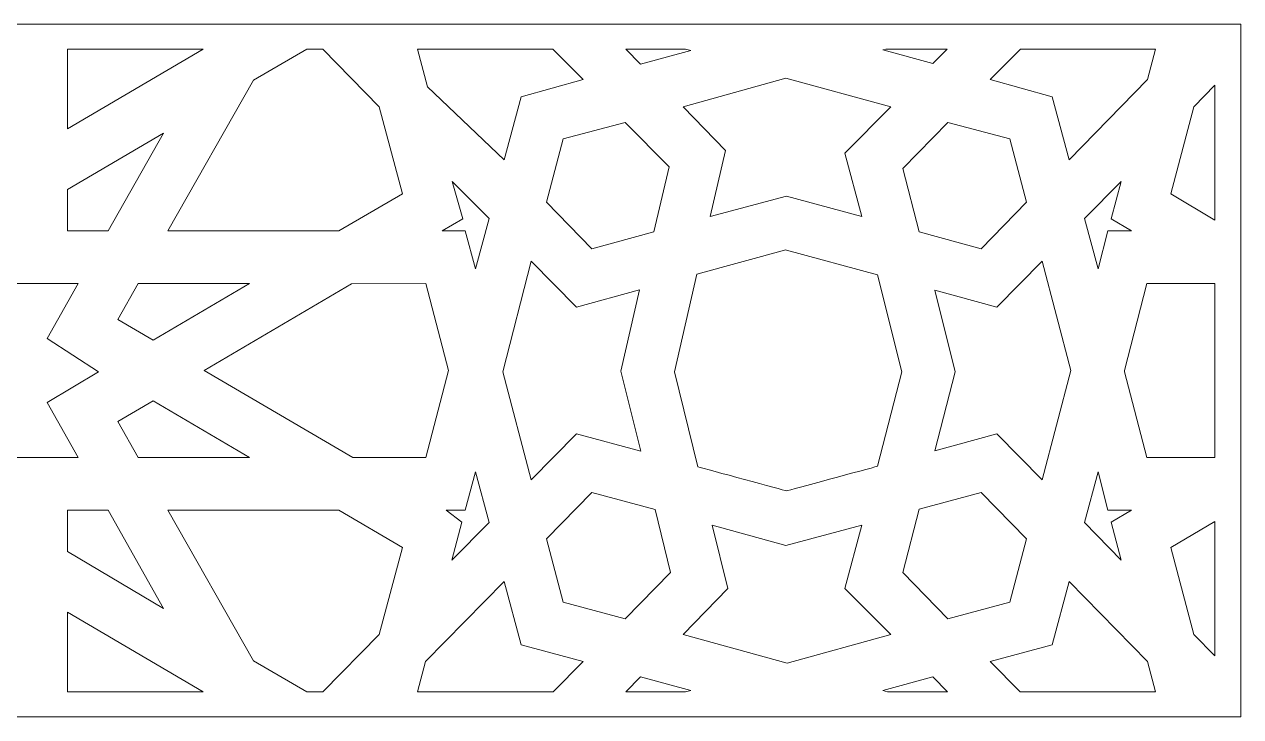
# Model space of a CAD drawing. Header units: millimetres. Extents: x -1689 to 1282, y -352 to 737.
# Drawn here: x 1084.4 to 1207.4, y -162.8 to -92.8 of the extents above; entities that cross this region are included whole.
import ezdxf

# ---------------------------------------------------------------- set-up
doc = ezdxf.new("R2010")
doc.units = ezdxf.units.MM
doc.header["$MEASUREMENT"] = 0
doc.layers.add('layer 1', color=7, linetype='Continuous')

msp = doc.modelspace()

# ---------------------------------------------------------------- linework, layer by layer
at = {"layer": 'layer 1', "color": 240, "lineweight": 18}
for points, knots in [([(1207.3958, -92.8069), (1207.3958, -92.8069), (942.3958, -92.8069), (942.3958, -92.8069), (942.3958, -92.8069), (942.3958, -92.8069), (942.3958, -162.8069), (942.3958, -162.8069), (942.3958, -162.8069), (942.3958, -162.8069), (1207.3958, -162.8069), (1207.3958, -162.8069), (1207.3958, -162.8069), (1207.3958, -162.8069), (1207.3958, -92.8069), (1207.3958, -92.8069)], [0, 0, 0, 0, 0.2, 0.2, 0.2, 0.2, 0.4, 0.4, 0.4, 0.4, 0.6, 0.6, 0.6, 0.6, 1, 1, 1, 1]), ([(1088.786, -95.3069), (1088.786, -95.3069), (1102.5058, -95.3069), (1102.5058, -95.3069), (1102.5058, -95.3069), (1102.5058, -95.3069), (1088.786, -103.3715), (1088.786, -103.3715), (1088.786, -103.3715), (1088.786, -103.3715), (1088.786, -95.3069), (1088.786, -95.3069)], [0, 0, 0, 0, 0.25, 0.25, 0.25, 0.25, 0.5, 0.5, 0.5, 0.5, 1, 1, 1, 1]), ([(1112.9782, -95.3069), (1112.9782, -95.3069), (1114.5888, -95.3069), (1114.5888, -95.3069), (1114.5888, -95.3069), (1114.5888, -95.3069), (1120.2862, -101.1485), (1120.2862, -101.1485), (1120.2862, -101.1485), (1120.2862, -101.1485), (1122.6538, -109.9523), (1122.6538, -109.9523), (1122.6538, -109.9523), (1122.6538, -109.9523), (1116.2282, -113.6927), (1116.2282, -113.6927), (1116.2282, -113.6927), (1116.2282, -113.6927), (1098.9318, -113.6927), (1098.9318, -113.6927), (1098.9318, -113.6927), (1098.9318, -113.6927), (1107.58, -98.4491), (1107.58, -98.4491), (1107.58, -98.4491), (1107.58, -98.4491), (1112.9782, -95.3069), (1112.9782, -95.3069)], [0, 0, 0, 0, 0.125, 0.125, 0.125, 0.125, 0.25, 0.25, 0.25, 0.25, 0.375, 0.375, 0.375, 0.375, 0.5, 0.5, 0.5, 0.5, 0.625, 0.625, 0.625, 0.625, 0.75, 0.75, 0.75, 0.75, 1, 1, 1, 1]), ([(1124.1626, -95.3069), (1124.1626, -95.3069), (1137.8617, -95.3069), (1137.8617, -95.3069), (1137.8617, -95.3069), (1137.8617, -95.3069), (1140.9162, -98.3963), (1140.9162, -98.3963), (1140.9162, -98.3963), (1140.9162, -98.3963), (1134.6354, -100.1253), (1134.6354, -100.1253), (1134.6354, -100.1253), (1134.6354, -100.1253), (1132.9446, -106.5119), (1132.9446, -106.5119), (1132.9446, -106.5119), (1132.9446, -106.5119), (1125.166, -99.1373), (1125.166, -99.1373), (1125.166, -99.1373), (1125.166, -99.1373), (1124.1626, -95.3069), (1124.1626, -95.3069)], [0, 0, 0, 0, 0.14285714, 0.14285714, 0.14285714, 0.14285714, 0.28571429, 0.28571429, 0.28571429, 0.28571429, 0.42857143, 0.42857143, 0.42857143, 0.42857143, 0.57142857, 0.57142857, 0.57142857, 0.57142857, 0.71428571, 0.71428571, 0.71428571, 0.71428571, 1, 1, 1, 1]), ([(1145.2365, -95.3069), (1145.2365, -95.3069), (1151.2533, -95.3069), (1151.2533, -95.3069), (1151.2533, -95.3069), (1151.2533, -95.3069), (1151.7867, -95.4499), (1151.7867, -95.4499), (1151.7867, -95.4499), (1151.7867, -95.4499), (1146.7141, -96.8261), (1146.7141, -96.8261), (1146.7141, -96.8261), (1146.7141, -96.8261), (1145.2365, -95.3069), (1145.2365, -95.3069)], [0, 0, 0, 0, 0.2, 0.2, 0.2, 0.2, 0.4, 0.4, 0.4, 0.4, 0.6, 0.6, 0.6, 0.6, 1, 1, 1, 1]), ([(1171.5336, -95.3069), (1171.5336, -95.3069), (1177.7212, -95.3069), (1177.7212, -95.3069), (1177.7212, -95.3069), (1177.7212, -95.3069), (1176.2749, -96.7731), (1176.2749, -96.7731), (1176.2749, -96.7731), (1176.2749, -96.7731), (1171.2021, -95.3969), (1171.2021, -95.3969), (1171.2021, -95.3969), (1171.2021, -95.3969), (1171.5336, -95.3069), (1171.5336, -95.3069)], [0, 0, 0, 0, 0.2, 0.2, 0.2, 0.2, 0.4, 0.4, 0.4, 0.4, 0.6, 0.6, 0.6, 0.6, 1, 1, 1, 1]), ([(1185.127, -95.3069), (1185.127, -95.3069), (1198.7775, -95.3069), (1198.7775, -95.3069), (1198.7775, -95.3069), (1198.7775, -95.3069), (1197.9679, -98.3963), (1197.9679, -98.3963), (1197.9679, -98.3963), (1197.9679, -98.3963), (1190.0443, -106.5119), (1190.0443, -106.5119), (1190.0443, -106.5119), (1190.0443, -106.5119), (1188.3533, -100.1253), (1188.3533, -100.1253), (1188.3533, -100.1253), (1188.3533, -100.1253), (1182.0725, -98.3963), (1182.0725, -98.3963), (1182.0725, -98.3963), (1182.0725, -98.3963), (1185.127, -95.3069), (1185.127, -95.3069)], [0, 0, 0, 0, 0.14285714, 0.14285714, 0.14285714, 0.14285714, 0.28571429, 0.28571429, 0.28571429, 0.28571429, 0.42857143, 0.42857143, 0.42857143, 0.42857143, 0.57142857, 0.57142857, 0.57142857, 0.57142857, 0.71428571, 0.71428571, 0.71428571, 0.71428571, 1, 1, 1, 1]), ([(1167.3855, -105.8239), (1167.3855, -105.8239), (1169.0763, -112.2283), (1169.0763, -112.2283), (1169.0763, -112.2283), (1169.0763, -112.2283), (1161.4703, -110.1817), (1161.4703, -110.1817), (1161.4703, -110.1817), (1161.4703, -110.1817), (1153.7675, -112.2283), (1153.7675, -112.2283), (1153.7675, -112.2283), (1153.7675, -112.2283), (1155.3137, -105.5769), (1155.3137, -105.5769), (1155.3137, -105.5769), (1155.3137, -105.5769), (1151.0137, -101.1485), (1151.0137, -101.1485), (1151.0137, -101.1485), (1151.0137, -101.1485), (1161.3945, -98.2551), (1161.3945, -98.2551), (1161.3945, -98.2551), (1161.3945, -98.2551), (1172.0237, -101.1485), (1172.0237, -101.1485), (1172.0237, -101.1485), (1172.0237, -101.1485), (1167.3855, -105.8239), (1167.3855, -105.8239)], [0, 0, 0, 0, 0.11111111, 0.11111111, 0.11111111, 0.11111111, 0.22222222, 0.22222222, 0.22222222, 0.22222222, 0.33333333, 0.33333333, 0.33333333, 0.33333333, 0.44444444, 0.44444444, 0.44444444, 0.44444444, 0.55555556, 0.55555556, 0.55555556, 0.55555556, 0.66666667, 0.66666667, 0.66666667, 0.66666667, 0.77777778, 0.77777778, 0.77777778, 0.77777778, 1, 1, 1, 1]), ([(1204.7957, -98.9697), (1204.7957, -98.9697), (1204.7957, -112.6087), (1204.7957, -112.6087), (1204.7957, -112.6087), (1204.7957, -112.6087), (1200.3353, -109.9523), (1200.3353, -109.9523), (1200.3353, -109.9523), (1200.3353, -109.9523), (1202.6543, -101.1485), (1202.6543, -101.1485), (1202.6543, -101.1485), (1202.6543, -101.1485), (1204.7957, -98.9697), (1204.7957, -98.9697)], [0, 0, 0, 0, 0.2, 0.2, 0.2, 0.2, 0.4, 0.4, 0.4, 0.4, 0.6, 0.6, 0.6, 0.6, 1, 1, 1, 1]), ([(1149.6127, -107.2001), (1149.6127, -107.2001), (1148.0667, -113.7985), (1148.0667, -113.7985), (1148.0667, -113.7985), (1148.0667, -113.7985), (1141.7858, -115.5099), (1141.7858, -115.5099), (1141.7858, -115.5099), (1141.7858, -115.5099), (1137.1962, -110.7991), (1137.1962, -110.7991), (1137.1962, -110.7991), (1137.1962, -110.7991), (1138.8868, -104.3949), (1138.8868, -104.3949), (1138.8868, -104.3949), (1138.8868, -104.3949), (1145.1675, -102.7365), (1145.1675, -102.7365), (1145.1675, -102.7365), (1145.1675, -102.7365), (1149.6127, -107.2001), (1149.6127, -107.2001)], [0, 0, 0, 0, 0.14285714, 0.14285714, 0.14285714, 0.14285714, 0.28571429, 0.28571429, 0.28571429, 0.28571429, 0.42857143, 0.42857143, 0.42857143, 0.42857143, 0.57142857, 0.57142857, 0.57142857, 0.57142857, 0.71428571, 0.71428571, 0.71428571, 0.71428571, 1, 1, 1, 1]), ([(1184.0537, -104.3949), (1184.0537, -104.3949), (1185.7447, -110.7991), (1185.7447, -110.7991), (1185.7447, -110.7991), (1185.7447, -110.7991), (1181.1547, -115.5099), (1181.1547, -115.5099), (1181.1547, -115.5099), (1181.1547, -115.5099), (1174.8739, -113.7985), (1174.8739, -113.7985), (1174.8739, -113.7985), (1174.8739, -113.7985), (1173.2313, -107.3941), (1173.2313, -107.3941), (1173.2313, -107.3941), (1173.2313, -107.3941), (1177.7727, -102.7365), (1177.7727, -102.7365), (1177.7727, -102.7365), (1177.7727, -102.7365), (1184.0537, -104.3949), (1184.0537, -104.3949)], [0, 0, 0, 0, 0.14285714, 0.14285714, 0.14285714, 0.14285714, 0.28571429, 0.28571429, 0.28571429, 0.28571429, 0.42857143, 0.42857143, 0.42857143, 0.42857143, 0.57142857, 0.57142857, 0.57142857, 0.57142857, 0.71428571, 0.71428571, 0.71428571, 0.71428571, 1, 1, 1, 1]), ([(1098.497, -103.8127), (1098.497, -103.8127), (1092.8924, -113.6927), (1092.8924, -113.6927), (1092.8924, -113.6927), (1092.8924, -113.6927), (1088.786, -113.6927), (1088.786, -113.6927), (1088.786, -113.6927), (1088.786, -113.6927), (1088.786, -109.5113), (1088.786, -109.5113), (1088.786, -109.5113), (1088.786, -109.5113), (1098.497, -103.8127), (1098.497, -103.8127)], [0, 0, 0, 0, 0.2, 0.2, 0.2, 0.2, 0.4, 0.4, 0.4, 0.4, 0.6, 0.6, 0.6, 0.6, 1, 1, 1, 1]), ([(1131.3984, -112.4223), (1131.3984, -112.4223), (1130.0458, -117.5387), (1130.0458, -117.5387), (1130.0458, -117.5387), (1130.0458, -117.5387), (1128.9828, -113.6927), (1128.9828, -113.6927), (1128.9828, -113.6927), (1128.9828, -113.6927), (1126.6636, -113.6927), (1126.6636, -113.6927), (1126.6636, -113.6927), (1126.6636, -113.6927), (1128.7414, -112.4577), (1128.7414, -112.4577), (1128.7414, -112.4577), (1128.7414, -112.4577), (1127.6782, -108.6821), (1127.6782, -108.6821), (1127.6782, -108.6821), (1127.6782, -108.6821), (1131.3984, -112.4223), (1131.3984, -112.4223)], [0, 0, 0, 0, 0.14285714, 0.14285714, 0.14285714, 0.14285714, 0.28571429, 0.28571429, 0.28571429, 0.28571429, 0.42857143, 0.42857143, 0.42857143, 0.42857143, 0.57142857, 0.57142857, 0.57142857, 0.57142857, 0.71428571, 0.71428571, 0.71428571, 0.71428571, 1, 1, 1, 1]), ([(1191.5903, -112.4223), (1191.5903, -112.4223), (1195.3107, -108.6821), (1195.3107, -108.6821), (1195.3107, -108.6821), (1195.3107, -108.6821), (1194.2961, -112.4577), (1194.2961, -112.4577), (1194.2961, -112.4577), (1194.2961, -112.4577), (1196.3735, -113.6927), (1196.3735, -113.6927), (1196.3735, -113.6927), (1196.3735, -113.6927), (1193.9579, -113.6927), (1193.9579, -113.6927), (1193.9579, -113.6927), (1193.9579, -113.6927), (1192.9915, -117.5387), (1192.9915, -117.5387), (1192.9915, -117.5387), (1192.9915, -117.5387), (1191.5903, -112.4223), (1191.5903, -112.4223)], [0, 0, 0, 0, 0.14285714, 0.14285714, 0.14285714, 0.14285714, 0.28571429, 0.28571429, 0.28571429, 0.28571429, 0.42857143, 0.42857143, 0.42857143, 0.42857143, 0.57142857, 0.57142857, 0.57142857, 0.57142857, 0.71428571, 0.71428571, 0.71428571, 0.71428571, 1, 1, 1, 1]), ([(1086.7084, -131.0531), (1086.7084, -131.0531), (1089.8488, -136.6107), (1089.8488, -136.6107), (1089.8488, -136.6107), (1089.8488, -136.6107), (1083.568, -136.6107), (1083.568, -136.6107), (1083.568, -136.6107), (1083.568, -136.6107), (1083.568, -143.0503), (1083.568, -143.0503), (1083.568, -143.0503), (1083.568, -143.0503), (1078.0602, -139.8041), (1078.0602, -139.8041), (1078.0602, -139.8041), (1078.0602, -139.8041), (1074.9198, -145.4145), (1074.9198, -145.4145), (1074.9198, -145.4145), (1074.9198, -145.4145), (1071.731, -139.8041), (1071.731, -139.8041), (1071.731, -139.8041), (1071.731, -139.8041), (1066.03, -143.1915), (1066.03, -143.1915), (1066.03, -143.1915), (1066.03, -143.1915), (1065.9814, -136.6107), (1065.9814, -136.6107), (1065.9814, -136.6107), (1065.9814, -136.6107), (1059.9426, -136.6107), (1059.9426, -136.6107), (1059.9426, -136.6107), (1059.9426, -136.6107), (1062.9378, -131.3001), (1062.9378, -131.3001), (1062.9378, -131.3001), (1062.9378, -131.3001), (1057.3818, -127.9481), (1057.3818, -127.9481), (1057.3818, -127.9481), (1057.3818, -127.9481), (1063.1312, -124.5607), (1063.1312, -124.5607), (1063.1312, -124.5607), (1063.1312, -124.5607), (1059.9426, -119.0031), (1059.9426, -119.0031), (1059.9426, -119.0031), (1059.9426, -119.0031), (1066.2718, -119.0031), (1066.2718, -119.0031), (1066.2718, -119.0031), (1066.2718, -119.0031), (1066.2718, -112.5635), (1066.2718, -112.5635), (1066.2718, -112.5635), (1066.2718, -112.5635), (1071.7312, -115.8097), (1071.7312, -115.8097), (1071.7312, -115.8097), (1071.7312, -115.8097), (1074.92, -110.1993), (1074.92, -110.1993), (1074.92, -110.1993), (1074.92, -110.1993), (1078.0604, -115.8097), (1078.0604, -115.8097), (1078.0604, -115.8097), (1078.0604, -115.8097), (1083.5682, -112.5635), (1083.5682, -112.5635), (1083.5682, -112.5635), (1083.5682, -112.5635), (1083.568, -119.0031), (1083.568, -119.0031), (1083.568, -119.0031), (1083.568, -119.0031), (1089.8488, -119.0031), (1089.8488, -119.0031), (1089.8488, -119.0031), (1089.8488, -119.0031), (1086.7084, -124.5607), (1086.7084, -124.5607), (1086.7084, -124.5607), (1086.7084, -124.5607), (1091.9266, -127.9481), (1091.9266, -127.9481), (1091.9266, -127.9481), (1091.9266, -127.9481), (1086.7084, -131.0531), (1086.7084, -131.0531)], [0, 0, 0, 0, 0.04, 0.04, 0.04, 0.04, 0.08, 0.08, 0.08, 0.08, 0.12, 0.12, 0.12, 0.12, 0.16, 0.16, 0.16, 0.16, 0.2, 0.2, 0.2, 0.2, 0.24, 0.24, 0.24, 0.24, 0.28, 0.28, 0.28, 0.28, 0.32, 0.32, 0.32, 0.32, 0.36, 0.36, 0.36, 0.36, 0.4, 0.4, 0.4, 0.4, 0.44, 0.44, 0.44, 0.44, 0.48, 0.48, 0.48, 0.48, 0.52, 0.52, 0.52, 0.52, 0.56, 0.56, 0.56, 0.56, 0.6, 0.6, 0.6, 0.6, 0.64, 0.64, 0.64, 0.64, 0.68, 0.68, 0.68, 0.68, 0.72, 0.72, 0.72, 0.72, 0.76, 0.76, 0.76, 0.76, 0.8, 0.8, 0.8, 0.8, 0.84, 0.84, 0.84, 0.84, 0.88, 0.88, 0.88, 0.88, 0.92, 0.92, 0.92, 0.92, 1, 1, 1, 1]), ([(1144.7329, -127.8599), (1144.7329, -127.8599), (1146.7621, -135.9755), (1146.7621, -135.9755), (1146.7621, -135.9755), (1146.7621, -135.9755), (1140.2398, -134.1937), (1140.2398, -134.1937), (1140.2398, -134.1937), (1140.2398, -134.1937), (1135.6502, -138.8689), (1135.6502, -138.8689), (1135.6502, -138.8689), (1135.6502, -138.8689), (1132.7996, -127.9481), (1132.7996, -127.9481), (1132.7996, -127.9481), (1132.7996, -127.9481), (1135.6502, -116.7449), (1135.6502, -116.7449), (1135.6502, -116.7449), (1135.6502, -116.7449), (1140.2398, -121.4201), (1140.2398, -121.4201), (1140.2398, -121.4201), (1140.2398, -121.4201), (1146.6173, -119.6383), (1146.6173, -119.6383), (1146.6173, -119.6383), (1146.6173, -119.6383), (1144.7329, -127.8599), (1144.7329, -127.8599)], [0, 0, 0, 0, 0.11111111, 0.11111111, 0.11111111, 0.11111111, 0.22222222, 0.22222222, 0.22222222, 0.22222222, 0.33333333, 0.33333333, 0.33333333, 0.33333333, 0.44444444, 0.44444444, 0.44444444, 0.44444444, 0.55555556, 0.55555556, 0.55555556, 0.55555556, 0.66666667, 0.66666667, 0.66666667, 0.66666667, 0.77777778, 0.77777778, 0.77777778, 0.77777778, 1, 1, 1, 1]), ([(1152.5117, -137.5457), (1152.5117, -137.5457), (1150.1443, -127.9481), (1150.1443, -127.9481), (1150.1443, -127.9481), (1150.1443, -127.9481), (1152.4149, -118.0681), (1152.4149, -118.0681), (1152.4149, -118.0681), (1152.4149, -118.0681), (1161.3945, -115.6157), (1161.3945, -115.6157), (1161.3945, -115.6157), (1161.3945, -115.6157), (1161.4703, -115.6333), (1161.4703, -115.6333), (1161.4703, -115.6333), (1161.4703, -115.6333), (1170.6707, -118.1209), (1170.6707, -118.1209), (1170.6707, -118.1209), (1170.6707, -118.1209), (1173.1349, -127.9481), (1173.1349, -127.9481)], [0, 0, 0, 0, 0.14285714, 0.14285714, 0.14285714, 0.14285714, 0.28571429, 0.28571429, 0.28571429, 0.28571429, 0.42857143, 0.42857143, 0.42857143, 0.42857143, 0.57142857, 0.57142857, 0.57142857, 0.57142857, 0.71428571, 0.71428571, 0.71428571, 0.71428571, 1, 1, 1, 1]), ([(1187.3389, -116.7449), (1187.3389, -116.7449), (1190.2377, -127.8069), (1190.2377, -127.8069), (1190.2377, -127.8069), (1190.2377, -127.8069), (1187.3389, -138.8689), (1187.3389, -138.8689), (1187.3389, -138.8689), (1187.3389, -138.8689), (1182.7489, -134.1937), (1182.7489, -134.1937), (1182.7489, -134.1937), (1182.7489, -134.1937), (1176.4683, -135.9227), (1176.4683, -135.9227), (1176.4683, -135.9227), (1176.4683, -135.9227), (1178.5459, -127.9481), (1178.5459, -127.9481), (1178.5459, -127.9481), (1178.5459, -127.9481), (1176.4683, -119.6911), (1176.4683, -119.6911), (1176.4683, -119.6911), (1176.4683, -119.6911), (1182.7489, -121.4201), (1182.7489, -121.4201), (1182.7489, -121.4201), (1182.7489, -121.4201), (1187.3389, -116.7449), (1187.3389, -116.7449)], [0, 0, 0, 0, 0.11111111, 0.11111111, 0.11111111, 0.11111111, 0.22222222, 0.22222222, 0.22222222, 0.22222222, 0.33333333, 0.33333333, 0.33333333, 0.33333333, 0.44444444, 0.44444444, 0.44444444, 0.44444444, 0.55555556, 0.55555556, 0.55555556, 0.55555556, 0.66666667, 0.66666667, 0.66666667, 0.66666667, 0.77777778, 0.77777778, 0.77777778, 0.77777778, 1, 1, 1, 1]), ([(1095.9362, -119.0031), (1095.9362, -119.0031), (1107.1934, -119.0031), (1107.1934, -119.0031), (1107.1934, -119.0031), (1107.1934, -119.0031), (1097.434, -124.7547), (1097.434, -124.7547), (1097.434, -124.7547), (1097.434, -124.7547), (1093.8588, -122.6375), (1093.8588, -122.6375), (1093.8588, -122.6375), (1093.8588, -122.6375), (1095.9362, -119.0031), (1095.9362, -119.0031)], [0, 0, 0, 0, 0.2, 0.2, 0.2, 0.2, 0.4, 0.4, 0.4, 0.4, 0.6, 0.6, 0.6, 0.6, 1, 1, 1, 1]), ([(1127.2916, -127.8069), (1127.2916, -127.8069), (1125.0212, -136.6107), (1125.0212, -136.6107), (1125.0212, -136.6107), (1125.0212, -136.6107), (1117.629, -136.6107), (1117.629, -136.6107), (1117.629, -136.6107), (1117.629, -136.6107), (1102.6036, -127.8069), (1102.6036, -127.8069), (1102.6036, -127.8069), (1102.6036, -127.8069), (1117.4842, -119.0561), (1117.4842, -119.0561), (1117.4842, -119.0561), (1117.4842, -119.0561), (1125.0212, -119.0031), (1125.0212, -119.0031), (1125.0212, -119.0031), (1125.0212, -119.0031), (1127.2916, -127.8069), (1127.2916, -127.8069)], [0, 0, 0, 0, 0.14285714, 0.14285714, 0.14285714, 0.14285714, 0.28571429, 0.28571429, 0.28571429, 0.28571429, 0.42857143, 0.42857143, 0.42857143, 0.42857143, 0.57142857, 0.57142857, 0.57142857, 0.57142857, 0.71428571, 0.71428571, 0.71428571, 0.71428571, 1, 1, 1, 1]), ([(1204.7957, -119.0031), (1204.7957, -119.0031), (1204.7957, -136.6107), (1204.7957, -136.6107), (1204.7957, -136.6107), (1204.7957, -136.6107), (1197.9195, -136.6107), (1197.9195, -136.6107), (1197.9195, -136.6107), (1197.9195, -136.6107), (1195.6489, -127.9481), (1195.6489, -127.9481), (1195.6489, -127.9481), (1195.6489, -127.9481), (1195.6489, -127.8069), (1195.6489, -127.8069), (1195.6489, -127.8069), (1195.6489, -127.8069), (1197.9195, -119.0031), (1197.9195, -119.0031), (1197.9195, -119.0031), (1197.9195, -119.0031), (1204.7957, -119.0031), (1204.7957, -119.0031)], [0, 0, 0, 0, 0.14285714, 0.14285714, 0.14285714, 0.14285714, 0.28571429, 0.28571429, 0.28571429, 0.28571429, 0.42857143, 0.42857143, 0.42857143, 0.42857143, 0.57142857, 0.57142857, 0.57142857, 0.57142857, 0.71428571, 0.71428571, 0.71428571, 0.71428571, 1, 1, 1, 1]), ([(1097.434, -130.8591), (1097.434, -130.8591), (1107.1934, -136.6107), (1107.1934, -136.6107), (1107.1934, -136.6107), (1107.1934, -136.6107), (1095.9362, -136.6107), (1095.9362, -136.6107), (1095.9362, -136.6107), (1095.9362, -136.6107), (1093.8588, -132.9763), (1093.8588, -132.9763), (1093.8588, -132.9763), (1093.8588, -132.9763), (1097.434, -130.8591), (1097.434, -130.8591)], [0, 0, 0, 0, 0.2, 0.2, 0.2, 0.2, 0.4, 0.4, 0.4, 0.4, 0.6, 0.6, 0.6, 0.6, 1, 1, 1, 1]), ([(1170.6707, -137.4929), (1169.7557, -137.7399), (1161.7371, -139.9099), (1161.4709, -139.9805), (1161.4709, -139.9805), (1161.2189, -139.9099), (1153.4077, -137.7927), (1152.5117, -137.5457)], [0, 0, 0, 0, 0.33333333, 0.33333333, 0.33333333, 0.33333333, 1, 1, 1, 1]), ([(1130.046, -138.0397), (1130.046, -138.0397), (1131.3986, -143.1915), (1131.3986, -143.1915), (1131.3986, -143.1915), (1131.3986, -143.1915), (1127.63, -146.9847), (1127.63, -146.9847), (1127.63, -146.9847), (1127.63, -146.9847), (1128.6446, -143.1561), (1128.6446, -143.1561), (1128.6446, -143.1561), (1128.6446, -143.1561), (1127.0504, -141.9211), (1127.0504, -141.9211), (1127.0504, -141.9211), (1127.0504, -141.9211), (1128.983, -141.9211), (1128.983, -141.9211), (1128.983, -141.9211), (1128.983, -141.9211), (1130.046, -138.0397), (1130.046, -138.0397)], [0, 0, 0, 0, 0.14285714, 0.14285714, 0.14285714, 0.14285714, 0.28571429, 0.28571429, 0.28571429, 0.28571429, 0.42857143, 0.42857143, 0.42857143, 0.42857143, 0.57142857, 0.57142857, 0.57142857, 0.57142857, 0.71428571, 0.71428571, 0.71428571, 0.71428571, 1, 1, 1, 1]), ([(1192.9915, -138.0397), (1192.9915, -138.0397), (1193.9579, -141.9211), (1193.9579, -141.9211), (1193.9579, -141.9211), (1193.9579, -141.9211), (1196.3735, -141.9211), (1196.3735, -141.9211), (1196.3735, -141.9211), (1196.3735, -141.9211), (1194.2961, -143.1561), (1194.2961, -143.1561), (1194.2961, -143.1561), (1194.2961, -143.1561), (1195.3107, -146.9847), (1195.3107, -146.9847), (1195.3107, -146.9847), (1195.3107, -146.9847), (1191.5903, -143.1915), (1191.5903, -143.1915), (1191.5903, -143.1915), (1191.5903, -143.1915), (1192.9915, -138.0397), (1192.9915, -138.0397)], [0, 0, 0, 0, 0.14285714, 0.14285714, 0.14285714, 0.14285714, 0.28571429, 0.28571429, 0.28571429, 0.28571429, 0.42857143, 0.42857143, 0.42857143, 0.42857143, 0.57142857, 0.57142857, 0.57142857, 0.57142857, 0.71428571, 0.71428571, 0.71428571, 0.71428571, 1, 1, 1, 1]), ([(1148.2113, -141.8683), (1148.2113, -141.8683), (1149.7575, -148.2197), (1149.7575, -148.2197), (1149.7575, -148.2197), (1149.7575, -148.2197), (1145.1675, -152.9303), (1145.1675, -152.9303), (1145.1675, -152.9303), (1145.1675, -152.9303), (1138.8868, -151.2189), (1138.8868, -151.2189), (1138.8868, -151.2189), (1138.8868, -151.2189), (1137.1962, -144.8147), (1137.1962, -144.8147), (1137.1962, -144.8147), (1137.1962, -144.8147), (1141.7858, -140.1569), (1141.7858, -140.1569), (1141.7858, -140.1569), (1141.7858, -140.1569), (1148.2113, -141.8683), (1148.2113, -141.8683)], [0, 0, 0, 0, 0.14285714, 0.14285714, 0.14285714, 0.14285714, 0.28571429, 0.28571429, 0.28571429, 0.28571429, 0.42857143, 0.42857143, 0.42857143, 0.42857143, 0.57142857, 0.57142857, 0.57142857, 0.57142857, 0.71428571, 0.71428571, 0.71428571, 0.71428571, 1, 1, 1, 1]), ([(1181.1547, -140.1569), (1181.1547, -140.1569), (1185.7447, -144.8147), (1185.7447, -144.8147), (1185.7447, -144.8147), (1185.7447, -144.8147), (1184.0537, -151.2189), (1184.0537, -151.2189), (1184.0537, -151.2189), (1184.0537, -151.2189), (1177.7727, -152.9303), (1177.7727, -152.9303), (1177.7727, -152.9303), (1177.7727, -152.9303), (1173.2313, -148.2197), (1173.2313, -148.2197), (1173.2313, -148.2197), (1173.2313, -148.2197), (1174.8739, -141.8153), (1174.8739, -141.8153), (1174.8739, -141.8153), (1174.8739, -141.8153), (1181.1547, -140.1569), (1181.1547, -140.1569)], [0, 0, 0, 0, 0.14285714, 0.14285714, 0.14285714, 0.14285714, 0.28571429, 0.28571429, 0.28571429, 0.28571429, 0.42857143, 0.42857143, 0.42857143, 0.42857143, 0.57142857, 0.57142857, 0.57142857, 0.57142857, 0.71428571, 0.71428571, 0.71428571, 0.71428571, 1, 1, 1, 1]), ([(1092.8924, -141.9211), (1092.8924, -141.9211), (1098.497, -151.8541), (1098.497, -151.8541), (1098.497, -151.8541), (1098.497, -151.8541), (1088.786, -146.1025), (1088.786, -146.1025), (1088.786, -146.1025), (1088.786, -146.1025), (1088.786, -141.9211), (1088.786, -141.9211), (1088.786, -141.9211), (1088.786, -141.9211), (1092.8924, -141.9211), (1092.8924, -141.9211)], [0, 0, 0, 0, 0.2, 0.2, 0.2, 0.2, 0.4, 0.4, 0.4, 0.4, 0.6, 0.6, 0.6, 0.6, 1, 1, 1, 1]), ([(1120.2862, -154.5005), (1120.2862, -154.5005), (1114.592, -160.3069), (1114.592, -160.3069), (1114.592, -160.3069), (1114.592, -160.3069), (1112.9782, -160.3069), (1112.9782, -160.3069), (1112.9782, -160.3069), (1112.9782, -160.3069), (1107.58, -157.1647), (1107.58, -157.1647), (1107.58, -157.1647), (1107.58, -157.1647), (1098.9316, -141.9211), (1098.9316, -141.9211), (1098.9316, -141.9211), (1098.9316, -141.9211), (1116.2282, -141.9211), (1116.2282, -141.9211), (1116.2282, -141.9211), (1116.2282, -141.9211), (1122.6538, -145.7143), (1122.6538, -145.7143), (1122.6538, -145.7143), (1122.6538, -145.7143), (1120.2862, -154.5005), (1120.2862, -154.5005)], [0, 0, 0, 0, 0.125, 0.125, 0.125, 0.125, 0.25, 0.25, 0.25, 0.25, 0.375, 0.375, 0.375, 0.375, 0.5, 0.5, 0.5, 0.5, 0.625, 0.625, 0.625, 0.625, 0.75, 0.75, 0.75, 0.75, 1, 1, 1, 1]), ([(1161.3945, -145.5027), (1161.3945, -145.5027), (1169.0763, -143.4385), (1169.0763, -143.4385), (1169.0763, -143.4385), (1169.0763, -143.4385), (1167.3853, -149.8429), (1167.3853, -149.8429), (1167.3853, -149.8429), (1167.3853, -149.8429), (1172.0235, -154.5005), (1172.0235, -154.5005), (1172.0235, -154.5005), (1172.0235, -154.5005), (1161.5461, -157.4117), (1161.5461, -157.4117), (1161.5461, -157.4117), (1161.5461, -157.4117), (1151.0137, -154.5005), (1151.0137, -154.5005), (1151.0137, -154.5005), (1151.0137, -154.5005), (1155.5553, -149.8429), (1155.5553, -149.8429), (1155.5553, -149.8429), (1155.5553, -149.8429), (1153.9607, -143.4385), (1153.9607, -143.4385), (1153.9607, -143.4385), (1153.9607, -143.4385), (1161.3945, -145.5027), (1161.3945, -145.5027)], [0, 0, 0, 0, 0.11111111, 0.11111111, 0.11111111, 0.11111111, 0.22222222, 0.22222222, 0.22222222, 0.22222222, 0.33333333, 0.33333333, 0.33333333, 0.33333333, 0.44444444, 0.44444444, 0.44444444, 0.44444444, 0.55555556, 0.55555556, 0.55555556, 0.55555556, 0.66666667, 0.66666667, 0.66666667, 0.66666667, 0.77777778, 0.77777778, 0.77777778, 0.77777778, 1, 1, 1, 1]), ([(1204.7957, -143.0813), (1204.7957, -143.0813), (1204.7957, -156.6674), (1204.7957, -156.6674), (1204.7957, -156.6674), (1204.7957, -156.6674), (1202.6543, -154.5005), (1202.6543, -154.5005), (1202.6543, -154.5005), (1202.6543, -154.5005), (1200.3353, -145.7143), (1200.3353, -145.7143), (1200.3353, -145.7143), (1200.3353, -145.7143), (1204.7957, -143.0813), (1204.7957, -143.0813)], [0, 0, 0, 0, 0.2, 0.2, 0.2, 0.2, 0.4, 0.4, 0.4, 0.4, 0.6, 0.6, 0.6, 0.6, 1, 1, 1, 1]), ([(1134.6354, -155.5415), (1134.6354, -155.5415), (1140.9162, -157.2175), (1140.9162, -157.2175), (1140.9162, -157.2175), (1140.9162, -157.2175), (1137.8817, -160.3069), (1137.8817, -160.3069), (1137.8817, -160.3069), (1137.8817, -160.3069), (1124.1634, -160.3069), (1124.1634, -160.3069), (1124.1634, -160.3069), (1124.1634, -160.3069), (1124.973, -157.2175), (1124.973, -157.2175), (1124.973, -157.2175), (1124.973, -157.2175), (1132.9446, -149.1547), (1132.9446, -149.1547), (1132.9446, -149.1547), (1132.9446, -149.1547), (1134.6354, -155.5415), (1134.6354, -155.5415)], [0, 0, 0, 0, 0.14285714, 0.14285714, 0.14285714, 0.14285714, 0.28571429, 0.28571429, 0.28571429, 0.28571429, 0.42857143, 0.42857143, 0.42857143, 0.42857143, 0.57142857, 0.57142857, 0.57142857, 0.57142857, 0.71428571, 0.71428571, 0.71428571, 0.71428571, 1, 1, 1, 1]), ([(1190.0443, -149.1547), (1190.0443, -149.1547), (1197.9679, -157.2175), (1197.9679, -157.2175), (1197.9679, -157.2175), (1197.9679, -157.2175), (1198.7775, -160.3069), (1198.7775, -160.3069), (1198.7775, -160.3069), (1198.7775, -160.3069), (1185.1071, -160.3069), (1185.1071, -160.3069), (1185.1071, -160.3069), (1185.1071, -160.3069), (1182.0725, -157.2175), (1182.0725, -157.2175), (1182.0725, -157.2175), (1182.0725, -157.2175), (1188.3533, -155.5415), (1188.3533, -155.5415), (1188.3533, -155.5415), (1188.3533, -155.5415), (1190.0443, -149.1547), (1190.0443, -149.1547)], [0, 0, 0, 0, 0.14285714, 0.14285714, 0.14285714, 0.14285714, 0.28571429, 0.28571429, 0.28571429, 0.28571429, 0.42857143, 0.42857143, 0.42857143, 0.42857143, 0.57142857, 0.57142857, 0.57142857, 0.57142857, 0.71428571, 0.71428571, 0.71428571, 0.71428571, 1, 1, 1, 1]), ([(1088.786, -152.2423), (1088.786, -152.2423), (1102.5058, -160.3069), (1102.5058, -160.3069), (1102.5058, -160.3069), (1102.5058, -160.3069), (1088.786, -160.3069), (1088.786, -160.3069), (1088.786, -160.3069), (1088.786, -160.3069), (1088.786, -152.2423), (1088.786, -152.2423)], [0, 0, 0, 0, 0.25, 0.25, 0.25, 0.25, 0.5, 0.5, 0.5, 0.5, 1, 1, 1, 1]), ([(1146.7141, -158.7877), (1146.7141, -158.7877), (1151.7867, -160.1639), (1151.7867, -160.1639), (1151.7867, -160.1639), (1151.7867, -160.1639), (1151.2796, -160.3069), (1151.2796, -160.3069), (1151.2796, -160.3069), (1151.2796, -160.3069), (1145.2365, -160.3069), (1145.2365, -160.3069), (1145.2365, -160.3069), (1145.2365, -160.3069), (1146.7141, -158.7877), (1146.7141, -158.7877)], [0, 0, 0, 0, 0.2, 0.2, 0.2, 0.2, 0.4, 0.4, 0.4, 0.4, 0.6, 0.6, 0.6, 0.6, 1, 1, 1, 1]), ([(1176.2749, -158.7877), (1176.2749, -158.7877), (1177.7525, -160.3069), (1177.7525, -160.3069), (1177.7525, -160.3069), (1177.7525, -160.3069), (1171.7029, -160.3069), (1171.7029, -160.3069), (1171.7029, -160.3069), (1171.7029, -160.3069), (1171.2021, -160.1639), (1171.2021, -160.1639), (1171.2021, -160.1639), (1171.2021, -160.1639), (1176.2749, -158.7877), (1176.2749, -158.7877)], [0, 0, 0, 0, 0.2, 0.2, 0.2, 0.2, 0.4, 0.4, 0.4, 0.4, 0.6, 0.6, 0.6, 0.6, 1, 1, 1, 1])]:
    msp.add_open_spline(points, degree=3, knots=knots, dxfattribs=at)
msp.add_open_spline([(1173.1349, -127.9481), (1173.1349, -127.9481), (1170.6707, -137.4929), (1170.6707, -137.4929)], degree=3, dxfattribs=at)

doc.saveas('drawing.dxf')
